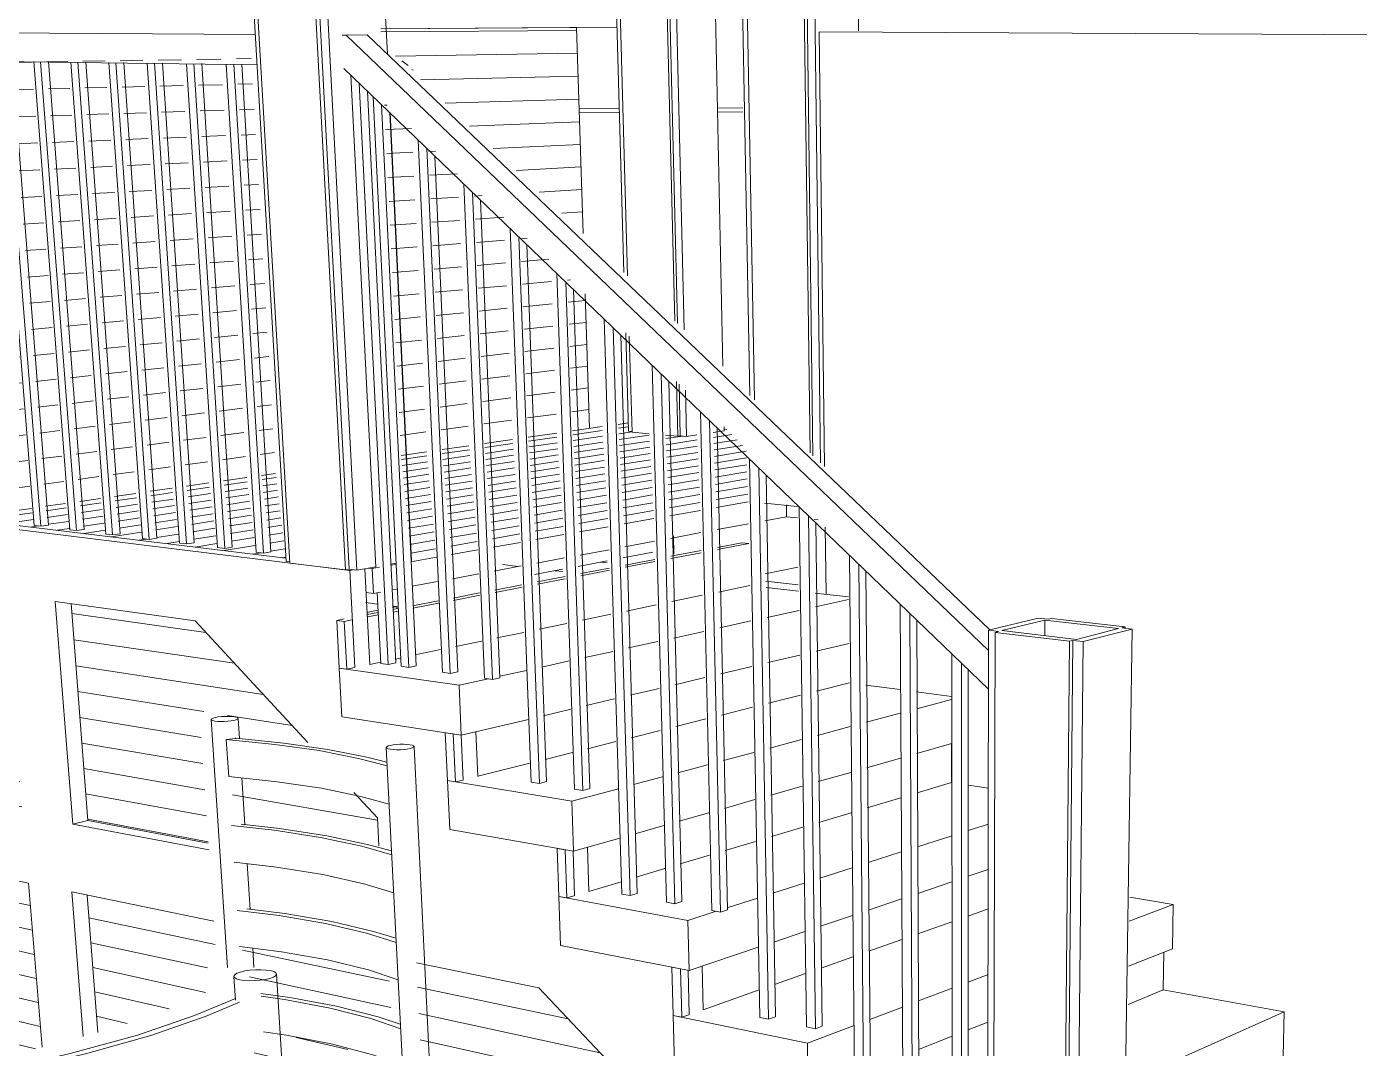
# Model space of a CAD drawing. Header units: inches. Extents: x 490.8 to 498.2, y -67.1 to -6.9.
# Drawn here: x 492.7425 to 493.2, y -32.2029 to -31.8522 of the extents above; entities that cross this region are included whole.
import ezdxf

# ---------------------------------------------------------------- set-up
doc = ezdxf.new("R2010")
doc.units = ezdxf.units.IN
doc.header["$MEASUREMENT"] = 0
for name, color, linetype, lineweight in [('A-FLOR', 192, 'Continuous', 13), ('A-FLOR-HRAL', 11, 'Continuous', 9), ('A-FLOR-PATT', 8, 'Continuous', 13), ('A-WALL', 113, 'Continuous', 13), ('A-WALL-PATT', 111, 'Continuous', 13), ('I-FURN', 30, 'Continuous', 9), ('I-WALL', 2, 'Continuous', 13), ('Q-CASE', 31, 'Continuous', 9), ('S-BEAM', 12, 'Continuous', 9), ('S-STRS', 31, 'Continuous', 9)]:
    doc.layers.add(name, color=color, linetype=linetype, lineweight=lineweight)

# ---------------------------------------------------------------- blocks, each defined once
blk = doc.blocks.new('FP_20-Kitchen_Entry')
at = {"layer": 'A-FLOR-PATT', "lineweight": 9}
for p, q in [((-427.77351, -31.9895), (-427.77691, -31.98999)), ((-427.79799, -31.99304), (-427.80778, -31.99445)), ((-427.78244, -31.99079), (-427.79252, -31.99225)), ((-427.78231, -31.99274), (-427.79238, -31.99422)), ((-427.77221, -31.99126), (-427.77679, -31.99193)), ((-427.76631, -31.99239), (-427.77667, -31.99393)), ((-427.7662, -31.99442), (-427.77655, -31.99598)), ((-427.75473, -31.9927), (-427.76063, -31.99358)), ((-427.74986, -31.99404), (-427.76052, -31.99566)), ((-427.73793, -31.99221), (-427.74424, -31.99318)), ((-427.73611, -31.99404), (-427.74415, -31.99528)), ((-427.73971, -31.99044), (-427.74062, -31.99057)), ((-427.82807, -31.99738), (-427.83731, -31.99872)), ((-427.8132, -31.99523), (-427.82271, -31.99661)), ((-427.81304, -31.99724), (-427.82254, -31.99863)), ((-427.79785, -31.99502), (-427.80763, -31.99645)), ((-427.79771, -31.99705), (-427.80747, -31.9985)), ((-427.78219, -31.99475), (-427.79225, -31.99624)), ((-427.78206, -31.99681), (-427.79211, -31.99832)), ((-427.78193, -31.99893), (-427.79196, -32.00046)), ((-427.76608, -31.99651), (-427.77642, -31.99809)), ((-427.76596, -31.99866), (-427.77629, -32.00025)), ((-427.74977, -31.99615), (-427.76041, -31.9978)), ((-427.74967, -31.99833), (-427.76029, -31.99999)), ((-427.73424, -31.9959), (-427.74406, -31.99744)), ((-427.73302, -31.99793), (-427.74396, -31.99967)), ((-427.84262, -31.99948), (-427.85131, -32.00074)), ((-427.84243, -32.00154), (-427.8511, -32.00281)), ((-427.8279, -31.99942), (-427.83712, -32.00077)), ((-427.82772, -32.00151), (-427.83693, -32.00287)), ((-427.81288, -31.9993), (-427.82237, -32.00071)), ((-427.81272, -32.00142), (-427.82219, -32.00285)), ((-427.81254, -32.0036), (-427.822, -32.00504)), ((-427.79756, -31.99914), (-427.80732, -32.00061)), ((-427.79741, -32.00129), (-427.80715, -32.00278)), ((-427.79725, -32.0035), (-427.80698, -32.005)), ((-427.78179, -32.00111), (-427.79181, -32.00266)), ((-427.78165, -32.00335), (-427.79166, -32.00492)), ((-427.76584, -32.00087), (-427.77616, -32.00248)), ((-427.76572, -32.00314), (-427.77602, -32.00478)), ((-427.74956, -32.00056), (-427.76018, -32.00225)), ((-427.74945, -32.00287), (-427.76005, -32.00458)), ((-427.73293, -32.0002), (-427.74386, -32.00196)), ((-427.73284, -32.00253), (-427.74375, -32.00433)), ((-427.8944, -32.00696), (-427.89924, -32.00766)), ((-427.84223, -32.00366), (-427.85089, -32.00494)), ((-427.84203, -32.00583), (-427.85068, -32.00713)), ((-427.84182, -32.00807), (-427.85046, -32.00938)), ((-427.82753, -32.00365), (-427.83673, -32.00504)), ((-427.82734, -32.00586), (-427.83653, -32.00726)), ((-427.82715, -32.00813), (-427.83632, -32.00955)), ((-427.81237, -32.00584), (-427.82182, -32.0073)), ((-427.81219, -32.00814), (-427.82162, -32.00962)), ((-427.79709, -32.00577), (-427.80681, -32.0073)), ((-427.79693, -32.00811), (-427.80663, -32.00966)), ((-427.7815, -32.00565), (-427.7915, -32.00724)), ((-427.78135, -32.00803), (-427.79134, -32.00964)), ((-427.76559, -32.00548), (-427.77588, -32.00714)), ((-427.76546, -32.00789), (-427.77573, -32.00957)), ((-427.74934, -32.00524), (-427.75993, -32.00698)), ((-427.74923, -32.00769), (-427.7598, -32.00945)), ((-427.73275, -32.00494), (-427.74365, -32.00676)), ((-427.73265, -32.00743), (-427.74354, -32.00927)), ((-427.92993, -32.0121), (-427.9374, -32.01317)), ((-427.91726, -32.01027), (-427.92494, -32.01137)), ((-427.91697, -32.01246), (-427.92464, -32.01358)), ((-427.90433, -32.0084), (-427.91222, -32.00954)), ((-427.90406, -32.01057), (-427.91194, -32.01172)), ((-427.90378, -32.01279), (-427.91165, -32.01396)), ((-427.89415, -32.00911), (-427.89898, -32.00982)), ((-427.89388, -32.01132), (-427.8987, -32.01204)), ((-427.8416, -32.01036), (-427.85023, -32.0117)), ((-427.84138, -32.01272), (-427.85, -32.01408)), ((-427.82695, -32.01046), (-427.83611, -32.0119)), ((-427.812, -32.01051), (-427.82142, -32.01201)), ((-427.79676, -32.01052), (-427.80645, -32.01208)), ((-427.7812, -32.01047), (-427.79117, -32.01211)), ((-427.76532, -32.01037), (-427.77558, -32.01208)), ((-427.74911, -32.01021), (-427.75967, -32.012)), ((-427.73256, -32.00999), (-427.74343, -32.01186)), ((-427.73245, -32.01263), (-427.74331, -32.01453)), ((-427.96644, -32.01737), (-427.97331, -32.01836)), ((-427.95451, -32.01565), (-427.96158, -32.01667)), ((-427.94235, -32.01389), (-427.94961, -32.01494)), ((-427.94202, -32.01612), (-427.94928, -32.01719)), ((-427.92963, -32.01431), (-427.93708, -32.0154)), ((-427.92931, -32.01658), (-427.93676, -32.01769)), ((-427.91668, -32.01471), (-427.92433, -32.01584)), ((-427.91637, -32.01702), (-427.92402, -32.01817)), ((-427.90349, -32.01508), (-427.91135, -32.01626)), ((-427.8936, -32.01359), (-427.89842, -32.01432)), ((-427.89332, -32.01592), (-427.89814, -32.01666)), ((-427.84115, -32.01516), (-427.84976, -32.01653)), ((-427.82674, -32.01286), (-427.83589, -32.01432)), ((-427.82653, -32.01533), (-427.83566, -32.01681)), ((-427.81181, -32.01295), (-427.82122, -32.01447)), ((-427.81161, -32.01546), (-427.82101, -32.01701)), ((-427.79658, -32.013), (-427.80626, -32.01458)), ((-427.7964, -32.01555), (-427.80606, -32.01716)), ((-427.78104, -32.01299), (-427.791, -32.01465)), ((-427.78088, -32.01559), (-427.79082, -32.01727)), ((-427.76518, -32.01293), (-427.77542, -32.01467)), ((-427.76504, -32.01557), (-427.77526, -32.01733)), ((-427.74899, -32.01281), (-427.75953, -32.01463)), ((-427.74886, -32.0155), (-427.75939, -32.01734)), ((-427.98959, -32.02071), (-427.99664, -32.02173)), ((-427.97775, -32.02135), (-427.98774, -32.02282)), ((-427.97813, -32.01906), (-427.98482, -32.02002)), ((-427.96608, -32.01965), (-427.97295, -32.02065)), ((-427.95417, -32.0179), (-427.96123, -32.01894)), ((-427.95382, -32.02022), (-427.96087, -32.02127)), ((-427.94169, -32.01842), (-427.94893, -32.01949)), ((-427.94135, -32.02078), (-427.94858, -32.02186)), ((-427.92899, -32.01892), (-427.93642, -32.02004)), ((-427.92866, -32.02132), (-427.93608, -32.02245)), ((-427.91606, -32.01939), (-427.92369, -32.02056)), ((-427.91574, -32.02184), (-427.92336, -32.02302)), ((-427.9032, -32.01743), (-427.91105, -32.01863)), ((-427.90289, -32.01985), (-427.91073, -32.02106)), ((-427.89304, -32.01832), (-427.89784, -32.01907)), ((-427.89274, -32.02079), (-427.89754, -32.02154)), ((-427.84092, -32.01766), (-427.84951, -32.01905)), ((-427.84068, -32.02023), (-427.84926, -32.02164)), ((-427.82631, -32.01788), (-427.83543, -32.01937)), ((-427.82608, -32.0205), (-427.83519, -32.02202)), ((-427.81141, -32.01805), (-427.82079, -32.01962)), ((-427.8112, -32.02072), (-427.82057, -32.02231)), ((-427.79621, -32.01818), (-427.80586, -32.01982)), ((-427.79602, -32.0209), (-427.80565, -32.02256)), ((-427.78071, -32.01827), (-427.79063, -32.01997)), ((-427.78054, -32.02103), (-427.79044, -32.02276)), ((-427.76489, -32.0183), (-427.7751, -32.02008)), ((-427.97608, -32.02352), (-427.97873, -32.02392)), ((-427.96571, -32.02198), (-427.97257, -32.023)), ((-427.96533, -32.02439), (-427.9696, -32.02503)), ((-427.95346, -32.0226), (-427.9605, -32.02366)), ((-427.95309, -32.02504), (-427.96036, -32.02615)), ((-427.94064, -32.02569), (-427.95101, -32.02729)), ((-427.941, -32.0232), (-427.94822, -32.0243)), ((-427.92831, -32.02378), (-427.93573, -32.02493)), ((-427.92796, -32.02632), (-427.93536, -32.02748)), ((-427.9154, -32.02435), (-427.92301, -32.02554)), ((-427.90258, -32.02233), (-427.91041, -32.02356)), ((-427.90226, -32.02489), (-427.91008, -32.02614)), ((-427.89243, -32.02333), (-427.89723, -32.02409)), ((-427.89212, -32.02594), (-427.8969, -32.02671)), ((-427.84043, -32.02289), (-427.849, -32.02432)), ((-427.84018, -32.02563), (-427.84873, -32.02707)), ((-427.82585, -32.0232), (-427.83494, -32.02474)), ((-427.82561, -32.02599), (-427.83469, -32.02755)), ((-427.81098, -32.02347), (-427.82033, -32.02508)), ((-427.81076, -32.02631), (-427.8201, -32.02794)), ((-427.79582, -32.0237), (-427.80544, -32.02538)), ((-427.93891, -32.02804), (-427.94154, -32.02845)), ((-427.9276, -32.02893), (-427.93194, -32.02962)), ((-427.91506, -32.02693), (-427.92266, -32.02814)), ((-427.91471, -32.02959), (-427.92223, -32.0308)), ((-427.90159, -32.03023), (-427.91238, -32.032)), ((-427.90193, -32.02752), (-427.90973, -32.02878)), ((-427.8918, -32.02863), (-427.89657, -32.02941)), ((-427.83991, -32.02845), (-427.84845, -32.02992)), ((-427.82536, -32.02887), (-427.83443, -32.03045)), ((-427.89981, -32.03279), (-427.90241, -32.03322)), ((-427.89147, -32.03139), (-427.89623, -32.03219)), ((-427.89112, -32.03425), (-427.89231, -32.03445)), ((-427.83964, -32.03136), (-427.84816, -32.03285))]:
    blk.add_line(p, q, dxfattribs=at)
blk = doc.blocks.new('FP_23-Kitchen_Entry')
at = {"layer": 'A-WALL-PATT', "lineweight": 9}
for p, q in [((-427.81757, -31.79035), (-427.81896, -31.75743)), ((-427.81616, -31.79036), (-427.81755, -31.75745)), ((-427.77935, -31.79063), (-427.83265, -31.79024)), ((-427.77931, -31.7921), (-427.83258, -31.79172)), ((-427.72142, -31.79106), (-427.74487, -31.79089)), ((-427.7213, -31.79252), (-427.74484, -31.79235)), ((-427.73418, -31.88005), (-427.74301, -31.88009)), ((-427.77674, -31.88025), (-427.79048, -31.88032)), ((-427.7767, -31.88167), (-427.79044, -31.88174)), ((-427.73415, -31.88146), (-427.74298, -31.88151))]:
    blk.add_line(p, q, dxfattribs=at)
blk = doc.blocks.new('FP_24-Kitchen_Entry')
at = {"layer": 'A-WALL-PATT', "lineweight": 9}
for p, q in [((-428.01331, -32.04678), (-427.98745, -32.05043)), ((-427.96455, -32.05365), (-427.9185, -32.06014)), ((-428.01253, -32.05547), (-427.98671, -32.05926)), ((-427.96385, -32.06261), (-427.90872, -32.07071)), ((-428.01176, -32.06411), (-427.98598, -32.06805)), ((-427.96316, -32.07154), (-427.89886, -32.08136)), ((-428.01099, -32.07272), (-427.98525, -32.07681)), ((-428.01022, -32.08129), (-427.98453, -32.08552)), ((-427.96247, -32.08042), (-427.91918, -32.08729)), ((-428.00946, -32.08983), (-427.98381, -32.0942)), ((-427.96179, -32.08926), (-427.92012, -32.09612)), ((-427.91113, -32.08857), (-427.88893, -32.09209)), ((-428.0087, -32.09833), (-427.98309, -32.10284)), ((-427.96111, -32.09807), (-427.91951, -32.10515)), ((-428.00794, -32.10679), (-427.98238, -32.11144)), ((-427.96043, -32.10683), (-427.91891, -32.11415)), ((-428.00719, -32.11521), (-427.98167, -32.12)), ((-427.95976, -32.11556), (-427.91831, -32.1231)), ((-427.90937, -32.11583), (-427.85964, -32.12459)), ((-427.95908, -32.12424), (-427.91771, -32.13201)), ((-428.03973, -32.14107), (-427.97885, -32.15389)), ((-428.03893, -32.14913), (-427.97816, -32.16226)), ((-428.03814, -32.15716), (-427.97746, -32.17061)), ((-427.95867, -32.15813), (-427.91536, -32.16725)), ((-428.03736, -32.16515), (-427.97677, -32.17891)), ((-427.958, -32.16662), (-427.91797, -32.17527)), ((-427.90593, -32.16923), (-427.85551, -32.17985)), ((-428.03657, -32.17311), (-427.97609, -32.18719)), ((-427.95735, -32.17507), (-427.91861, -32.18365)), ((-428.03579, -32.18104), (-427.9754, -32.19542)), ((-427.90357, -32.17838), (-427.85505, -32.18887)), ((-427.84585, -32.18188), (-427.7942, -32.19275)), ((-427.95669, -32.18348), (-427.93112, -32.18929)), ((-428.03501, -32.18893), (-427.97701, -32.20307)), ((-427.8454, -32.19095), (-427.78316, -32.2044)), ((-427.95604, -32.19185), (-427.94555, -32.19429)), ((-427.88757, -32.19918), (-427.8698, -32.20322)), ((-427.84496, -32.19998), (-427.77202, -32.21615)), ((-427.9019, -32.20445), (-427.85426, -32.21554)), ((-427.92115, -32.20834), (-427.91687, -32.20937)), ((-427.84452, -32.20896), (-427.76079, -32.22799)), ((-427.93419, -32.2135), (-427.92674, -32.21531)), ((-427.92241, -32.21637), (-427.91629, -32.21786)), ((-427.84408, -32.21791), (-427.74947, -32.23992)), ((-427.84365, -32.22681), (-427.73806, -32.25196)), ((-427.84321, -32.23567), (-427.72656, -32.26409))]:
    blk.add_line(p, q, dxfattribs=at)
blk = doc.blocks.new('FP_27-Kitchen_Entry')
at = {"layer": 'A-WALL-PATT', "lineweight": 9}
for p, q in [((-427.85845, -31.85399), (-427.79124, -31.85343)), ((-427.85345, -31.86233), (-427.79099, -31.86132)), ((-427.99766, -31.86465), (-427.99064, -31.86454)), ((-427.98558, -31.86446), (-427.97837, -31.86434)), ((-427.97327, -31.86426), (-427.96586, -31.86414)), ((-427.96073, -31.86406), (-427.95312, -31.86393)), ((-427.94794, -31.86385), (-427.94012, -31.86372)), ((-427.9349, -31.86364), (-427.92687, -31.86351)), ((-427.9216, -31.86342), (-427.91335, -31.86329)), ((-427.90803, -31.86321), (-427.90298, -31.86312)), ((-427.84482, -31.87047), (-427.79073, -31.86918)), ((-427.99689, -31.87409), (-427.98988, -31.87393)), ((-427.98485, -31.87381), (-427.97765, -31.87364)), ((-427.97257, -31.87351), (-427.96518, -31.87334)), ((-427.96006, -31.87322), (-427.95247, -31.87303)), ((-427.9473, -31.87291), (-427.93951, -31.87273)), ((-427.9343, -31.8726), (-427.92629, -31.87241)), ((-427.92104, -31.87229), (-427.91281, -31.87209)), ((-427.90751, -31.87196), (-427.90246, -31.87184)), ((-427.85724, -31.87911), (-427.85631, -31.87909)), ((-427.83636, -31.87846), (-427.79048, -31.87701)), ((-427.99612, -31.88349), (-427.98914, -31.88327)), ((-427.98411, -31.88312), (-427.97694, -31.88289)), ((-427.97187, -31.88273), (-427.9645, -31.8825)), ((-427.95939, -31.88234), (-427.95183, -31.8821)), ((-427.94667, -31.88193), (-427.9389, -31.88169)), ((-427.9337, -31.88153), (-427.92572, -31.88127)), ((-427.92047, -31.88111), (-427.91227, -31.88085)), ((-427.90698, -31.88068), (-427.90195, -31.88052)), ((-427.90646, -31.88937), (-427.90144, -31.88917)), ((-427.85684, -31.88742), (-427.84793, -31.88707)), ((-427.82806, -31.88629), (-427.79023, -31.88481)), ((-427.99536, -31.89285), (-427.98839, -31.89258)), ((-427.98338, -31.89238), (-427.97623, -31.8921)), ((-427.97117, -31.8919), (-427.96383, -31.89162)), ((-427.95873, -31.89142), (-427.95118, -31.89112)), ((-427.94605, -31.89092), (-427.93829, -31.89061)), ((-427.93311, -31.89041), (-427.92514, -31.8901)), ((-427.91992, -31.88989), (-427.91173, -31.88957)), ((-427.81991, -31.89398), (-427.78998, -31.89258)), ((-427.91936, -31.89864), (-427.9112, -31.89826)), ((-427.90594, -31.89801), (-427.90093, -31.89778)), ((-427.85644, -31.89569), (-427.84748, -31.89528)), ((-427.84201, -31.89502), (-427.8397, -31.89491)), ((-427.99459, -31.90217), (-427.98765, -31.90184)), ((-427.98265, -31.90161), (-427.97552, -31.90127)), ((-427.97048, -31.90104), (-427.96315, -31.9007)), ((-427.95807, -31.90046), (-427.95055, -31.9001)), ((-427.94542, -31.89986), (-427.93769, -31.8995)), ((-427.93252, -31.89926), (-427.92458, -31.89889)), ((-427.84164, -31.90315), (-427.83215, -31.90263)), ((-427.81191, -31.90153), (-427.78973, -31.90032)), ((-427.91881, -31.90735), (-427.91066, -31.90691)), ((-427.90542, -31.90663), (-427.90043, -31.90635)), ((-427.85604, -31.90394), (-427.84711, -31.90345)), ((-427.99384, -31.91144), (-427.98691, -31.91106)), ((-427.98193, -31.91079), (-427.97481, -31.91041)), ((-427.96979, -31.91013), (-427.96248, -31.90973)), ((-427.95742, -31.90946), (-427.94991, -31.90905)), ((-427.9448, -31.90877), (-427.93709, -31.90835)), ((-427.93193, -31.90807), (-427.92401, -31.90764)), ((-427.85565, -31.91214), (-427.84673, -31.91159)), ((-427.84128, -31.91125), (-427.83181, -31.91066)), ((-427.82631, -31.91032), (-427.82369, -31.91016)), ((-427.80406, -31.90894), (-427.78949, -31.90804)), ((-427.93135, -31.91684), (-427.92344, -31.91635)), ((-427.91826, -31.91603), (-427.91013, -31.91553)), ((-427.9049, -31.9152), (-427.89992, -31.91489)), ((-427.79635, -31.91622), (-427.78924, -31.91572)), ((-427.99308, -31.92067), (-427.98617, -31.92025)), ((-427.98121, -31.91994), (-427.97411, -31.9195)), ((-427.9691, -31.91919), (-427.96182, -31.91873)), ((-427.95676, -31.91842), (-427.94928, -31.91796)), ((-427.94418, -31.91764), (-427.93649, -31.91716)), ((-427.85525, -31.92032), (-427.84636, -31.9197)), ((-427.84092, -31.91932), (-427.83147, -31.91866)), ((-427.82598, -31.91828), (-427.81626, -31.9176)), ((-427.93077, -31.92558), (-427.92288, -31.92503)), ((-427.91771, -31.92467), (-427.90961, -31.9241)), ((-427.90439, -31.92374), (-427.89942, -31.92339)), ((-427.82566, -31.92621), (-427.81596, -31.92546)), ((-427.81043, -31.92503), (-427.80825, -31.92486)), ((-427.99233, -31.92987), (-427.98544, -31.92939)), ((-427.98049, -31.92904), (-427.97341, -31.92855)), ((-427.96842, -31.9282), (-427.96115, -31.92769)), ((-427.95611, -31.92734), (-427.94865, -31.92682)), ((-427.94356, -31.92647), (-427.93589, -31.92593)), ((-427.85486, -31.92846), (-427.84599, -31.92778)), ((-427.84056, -31.92736), (-427.83113, -31.92663)), ((-427.94295, -31.93526), (-427.9353, -31.93467)), ((-427.93019, -31.93428), (-427.92232, -31.93367)), ((-427.91716, -31.93327), (-427.90908, -31.93265)), ((-427.90387, -31.93224), (-427.89892, -31.93186)), ((-427.8402, -31.93536), (-427.8308, -31.93457)), ((-427.82533, -31.9341), (-427.81565, -31.93328)), ((-427.81014, -31.93282), (-427.80073, -31.93202)), ((-427.99158, -31.93902), (-427.98471, -31.93849)), ((-427.97977, -31.9381), (-427.97272, -31.93756)), ((-427.96774, -31.93718), (-427.96049, -31.93662)), ((-427.95547, -31.93623), (-427.94802, -31.93565)), ((-427.85447, -31.93657), (-427.84562, -31.93582)), ((-427.79435, -31.93914), (-427.79335, -31.93905)), ((-427.94234, -31.94402), (-427.93471, -31.94337)), ((-427.92961, -31.94294), (-427.92176, -31.94227)), ((-427.91662, -31.94184), (-427.90856, -31.94115)), ((-427.90336, -31.94071), (-427.89842, -31.9403)), ((-427.85408, -31.94465), (-427.84525, -31.94384)), ((-427.83985, -31.94334), (-427.83046, -31.94247)), ((-427.82501, -31.94197), (-427.81535, -31.94108)), ((-427.80985, -31.94057), (-427.7999, -31.93965)), ((-427.99084, -31.94812), (-427.98399, -31.94754)), ((-427.97906, -31.94713), (-427.97203, -31.94653)), ((-427.96706, -31.94611), (-427.95983, -31.9455)), ((-427.95482, -31.94507), (-427.94739, -31.94444)), ((-427.90286, -31.94915), (-427.89793, -31.94869)), ((-427.80956, -31.9483), (-427.79964, -31.94731)), ((-427.79409, -31.94675), (-427.78826, -31.94617)), ((-427.95418, -31.95388), (-427.94677, -31.9532)), ((-427.94173, -31.95273), (-427.93412, -31.95203)), ((-427.92903, -31.95156), (-427.92121, -31.95084)), ((-427.91608, -31.95037), (-427.90804, -31.94963)), ((-427.85369, -31.9527), (-427.84488, -31.95182)), ((-427.83949, -31.95128), (-427.83013, -31.95035)), ((-427.82469, -31.94981), (-427.81505, -31.94884)), ((-427.99009, -31.95719), (-427.98326, -31.95656)), ((-427.97835, -31.95611), (-427.97134, -31.95546)), ((-427.96638, -31.95501), (-427.95918, -31.95434)), ((-427.90235, -31.95755), (-427.89743, -31.95706)), ((-427.82437, -31.95761), (-427.81475, -31.95658)), ((-427.80927, -31.95599), (-427.79937, -31.95493)), ((-427.79384, -31.95434), (-427.78802, -31.95372)), ((-427.95354, -31.96265), (-427.94615, -31.96191)), ((-427.94112, -31.96141), (-427.93353, -31.96066)), ((-427.92846, -31.96015), (-427.92066, -31.95937)), ((-427.91554, -31.95886), (-427.90752, -31.95806)), ((-427.8533, -31.96071), (-427.84451, -31.95977)), ((-427.83914, -31.95919), (-427.8298, -31.95819)), ((-427.79358, -31.9619), (-427.78778, -31.96123)), ((-427.98936, -31.96622), (-427.98255, -31.96554)), ((-427.97765, -31.96505), (-427.97065, -31.96436)), ((-427.96571, -31.96386), (-427.95852, -31.96315)), ((-427.915, -31.96732), (-427.907, -31.96647)), ((-427.90185, -31.96591), (-427.89694, -31.96539)), ((-427.83879, -31.96708), (-427.82946, -31.96601)), ((-427.82405, -31.96539), (-427.81445, -31.96429)), ((-427.80898, -31.96366), (-427.79911, -31.96253)), ((-427.9529, -31.97138), (-427.94554, -31.97059)), ((-427.94052, -31.97006), (-427.93295, -31.96925)), ((-427.92789, -31.9687), (-427.92011, -31.96787)), ((-427.85292, -31.9687), (-427.84415, -31.96769)), ((-427.8087, -31.9713), (-427.79884, -31.9701)), ((-427.79333, -31.96943), (-427.78754, -31.96872)), ((-427.98862, -31.97521), (-427.98183, -31.97448)), ((-427.97694, -31.97396), (-427.96997, -31.97321)), ((-427.96504, -31.97268), (-427.95787, -31.97192)), ((-427.91446, -31.97575), (-427.90649, -31.97483)), ((-427.90134, -31.97424), (-427.89645, -31.97368)), ((-427.85254, -31.97665), (-427.84379, -31.97558)), ((-427.83843, -31.97493), (-427.82913, -31.97379)), ((-427.82373, -31.97313), (-427.81416, -31.97197)), ((-427.79308, -31.97693), (-427.7873, -31.97618)), ((-427.96437, -31.98147), (-427.95723, -31.98065)), ((-427.95227, -31.98008), (-427.94492, -31.97924)), ((-427.93992, -31.97866), (-427.93237, -31.9778)), ((-427.92732, -31.97722), (-427.91956, -31.97633)), ((-427.82341, -31.98085), (-427.81386, -31.97961)), ((-427.80841, -31.97891), (-427.79858, -31.97764)), ((-427.98789, -31.98416), (-427.98112, -31.98338)), ((-427.97625, -31.98283), (-427.96929, -31.98203)), ((-427.92675, -31.9857), (-427.91901, -31.98476)), ((-427.91393, -31.98414), (-427.90597, -31.98317)), ((-427.90084, -31.98254), (-427.89596, -31.98194)), ((-427.85215, -31.98457), (-427.84342, -31.98344)), ((-427.83808, -31.98275), (-427.8288, -31.98155)), ((-427.80813, -31.98649), (-427.79832, -31.98515)), ((-427.79283, -31.9844), (-427.78706, -31.98361)), ((-427.96371, -31.99021), (-427.95658, -31.98934)), ((-427.95164, -31.98874), (-427.94431, -31.98784)), ((-427.93932, -31.98723), (-427.93179, -31.98631)), ((-427.83774, -31.99054), (-427.82848, -31.98927)), ((-427.8231, -31.98854), (-427.81356, -31.98723)), ((-427.98716, -31.99307), (-427.98041, -31.99224)), ((-427.97555, -31.99165), (-427.96861, -31.99081)), ((-427.92619, -31.99415), (-427.91847, -31.99315)), ((-427.9134, -31.99249), (-427.90546, -31.99146)), ((-427.90035, -31.9908), (-427.89548, -31.99017)), ((-427.85177, -31.99246), (-427.84306, -31.99127)), ((-427.96305, -31.99891), (-427.95594, -31.99799)), ((-427.95101, -31.99736), (-427.9437, -31.99641)), ((-427.93872, -31.99577), (-427.93121, -31.9948)), ((-427.89985, -31.99903), (-427.895, -31.99837)), ((-427.98643, -32.00194), (-427.9797, -32.00107)), ((-427.97486, -32.00044), (-427.96794, -31.99955)), ((-427.93813, -32.00427), (-427.93064, -32.00324)), ((-427.92563, -32.00256), (-427.91793, -32.0015)), ((-427.91287, -32.00081), (-427.90495, -31.99973)), ((-427.96239, -32.00758), (-427.9553, -32.00661)), ((-427.95038, -32.00594), (-427.94309, -32.00494)), ((-427.98571, -32.01077), (-427.979, -32.00985)), ((-427.97417, -32.00919), (-427.96726, -32.00825))]:
    blk.add_line(p, q, dxfattribs=at)

msp = doc.modelspace()

# ---------------------------------------------------------------- linework, layer by layer
at = {"layer": 'A-FLOR'}
for p, q in [((492.94001, -31.98947), (492.92992, -31.99092)), ((492.94894, -31.98819), (492.94554, -31.98868)), ((492.90922, -31.99388), (492.8997, -31.99524)), ((492.92444, -31.9917), (492.91464, -31.9931)), ((492.87978, -31.99809), (492.87108, -31.99934)), ((492.89433, -31.99601), (492.88509, -31.99733)), ((492.81802, -32.00693), (492.81011, -32.00806)), ((492.82795, -32.00551), (492.82311, -32.0062)), ((492.77996, -32.01238), (492.77269, -32.01342)), ((492.79239, -32.0106), (492.78491, -32.01167)), ((492.80507, -32.00879), (492.79738, -32.00989)), ((492.75585, -32.01583), (492.74896, -32.01682)), ((492.76778, -32.01412), (492.76071, -32.01514)), ((492.97934, -32.01722), (492.99017, -32.0153)), ((493.00332, -32.01634), (493.00338, -32.02041)), ((492.71981, -32.02099), (492.83145, -32.0346)), ((492.74414, -32.01751), (492.73744, -32.01847)), ((492.94759, -32.02286), (492.95779, -32.02105)), ((492.96328, -32.02007), (492.97379, -32.01821)), ((493.00338, -32.02041), (492.99591, -32.02179)), ((493.0071, -32.02078), (493.00338, -32.02041)), ((493.01422, -32.02151), (493.0128, -32.02136)), ((492.93227, -32.02558), (492.94217, -32.02382)), ((492.97396, -32.02586), (492.96347, -32.02781)), ((492.99031, -32.02283), (492.9795, -32.02483)), ((492.90267, -32.03083), (492.91199, -32.02918)), ((492.9173, -32.02823), (492.9269, -32.02653)), ((492.958, -32.02882), (492.94782, -32.03071)), ((492.87438, -32.03585), (492.88316, -32.03429)), ((492.88837, -32.03337), (492.89741, -32.03176)), ((492.92718, -32.03453), (492.9176, -32.03631)), ((492.94241, -32.03171), (492.93254, -32.03354)), ((492.85975, -32.03805), (492.86107, -32.03821)), ((492.86107, -32.03821), (492.86365, -32.03776)), ((492.86107, -32.03821), (492.86151, -32.04671)), ((492.8675, -32.03707), (492.86922, -32.03677)), ((492.89776, -32.03999), (492.88873, -32.04166)), ((492.9123, -32.03729), (492.903, -32.03902)), ((492.88354, -32.04262), (492.87478, -32.04425)), ((492.86151, -32.04671), (492.85902, -32.04639)), ((492.86408, -32.04623), (492.86151, -32.04671)), ((492.86964, -32.0452), (492.86792, -32.04552))]:
    msp.add_line(p, q, dxfattribs=at)
at = {"layer": 'A-FLOR-HRAL'}
for p, q in [((492.82091, -31.85485), (492.70588, -31.85411)), ((492.85215, -31.85505), (492.85078, -31.85504)), ((492.85936, -31.85498), (492.85215, -31.85505)), ((493.07269, -32.06634), (492.85215, -31.85505)), ((492.85936, -31.85498), (493.07303, -32.05913)), ((492.70671, -31.86374), (492.82152, -31.86525)), ((492.7451, -32.02336), (492.73235, -31.86402)), ((492.73469, -31.86405), (492.74737, -32.02364)), ((492.75, -32.02324), (492.73746, -31.86401)), ((492.75726, -32.02484), (492.7449, -31.86418)), ((492.74727, -31.86421), (492.75957, -32.02512)), ((492.76219, -32.02472), (492.75003, -31.86417)), ((492.76963, -32.02634), (492.75766, -31.86435)), ((492.76007, -31.86438), (492.77197, -32.02662)), ((492.77459, -32.02622), (492.76283, -31.86434)), ((492.7822, -32.02787), (492.77064, -31.86452)), ((492.7731, -31.86455), (492.78459, -32.02816)), ((492.7872, -32.02774), (492.77585, -31.86451)), ((492.79499, -32.02942), (492.78385, -31.86469)), ((492.78636, -31.86473), (492.79741, -32.02971)), ((492.80002, -32.0293), (492.7891, -31.86469)), ((492.808, -32.031), (492.7973, -31.86487)), ((492.79985, -31.8649), (492.81046, -32.0313)), ((492.81306, -32.03087), (492.80258, -31.86486)), ((492.82123, -32.03261), (492.81099, -31.86505)), ((492.81358, -31.86508), (492.82374, -32.03291)), ((492.82633, -32.03248), (492.81631, -31.86504)), ((492.85137, -31.86655), (493.07267, -32.07958)), ((492.86233, -32.0376), (492.85374, -31.8688)), ((492.85662, -31.87157), (492.86664, -32.07112)), ((492.86918, -32.07059), (492.85945, -31.87426)), ((492.87103, -32.07174), (492.86142, -31.8762)), ((492.86432, -31.87898), (492.87368, -32.07212)), ((492.87621, -32.07159), (492.86713, -31.88165)), ((492.88524, -32.07376), (492.87692, -31.89112)), ((492.87985, -31.89393), (492.88793, -32.07415)), ((492.89046, -32.0736), (492.88263, -31.89657)), ((492.89971, -32.07582), (492.8926, -31.90621)), ((492.89556, -31.90906), (492.90245, -32.07621)), ((492.90496, -32.07566), (492.89831, -31.91167)), ((492.91572, -32.11148), (492.90846, -31.92148)), ((492.91146, -31.92436), (492.91849, -32.11193)), ((492.92096, -32.11129), (492.91417, -31.92694)), ((492.9306, -32.1139), (492.92451, -31.93693)), ((492.92754, -31.93984), (492.93342, -32.11436)), ((492.93588, -32.11371), (492.93022, -31.94238)), ((492.94678, -32.14993), (492.94075, -31.95256)), ((492.94382, -31.95551), (492.94963, -32.15045)), ((492.95205, -32.14971), (492.94646, -31.95802)), ((492.9621, -32.15272), (492.95718, -31.96838)), ((492.96029, -31.97137), (492.965, -32.15325)), ((492.9674, -32.1525), (492.96289, -31.97383)), ((492.97769, -32.15557), (492.97382, -31.98439)), ((492.97696, -31.98741), (492.98065, -32.15611)), ((492.98303, -32.15534), (492.97952, -31.98984)), ((492.9942, -32.1923), (492.99065, -32.00059)), ((492.99383, -32.00365), (492.99719, -32.1929)), ((492.99954, -32.19204), (492.99635, -32.00604)), ((493.01025, -32.19554), (493.00768, -32.01699)), ((493.0109, -32.02009), (493.01329, -32.19615)), ((492.7451, -32.02336), (492.74737, -32.02364)), ((492.74737, -32.02364), (492.75, -32.02324)), ((492.75726, -32.02484), (492.75957, -32.02512)), ((492.75957, -32.02512), (492.76219, -32.02472)), ((492.76963, -32.02634), (492.77197, -32.02662)), ((492.77197, -32.02662), (492.77459, -32.02622)), ((493.01562, -32.19528), (493.01338, -32.02244)), ((492.7822, -32.02787), (492.78459, -32.02816)), ((492.78459, -32.02816), (492.7872, -32.02774)), ((492.79499, -32.02942), (492.79741, -32.02971)), ((492.79741, -32.02971), (492.80002, -32.0293)), ((492.808, -32.031), (492.81046, -32.0313)), ((492.81046, -32.0313), (492.81306, -32.03087)), ((492.82123, -32.03261), (492.82374, -32.03291)), ((492.82374, -32.03291), (492.82633, -32.03248)), ((493.02694, -32.23265), (493.02493, -32.03359)), ((493.02818, -32.03673), (493.03001, -32.23333)), ((493.0323, -32.23236), (493.03062, -32.03904)), ((492.86402, -32.07075), (492.86278, -32.04645)), ((493.04346, -32.23631), (493.04238, -32.0504)), ((493.04568, -32.05357), (493.04659, -32.237)), ((493.04886, -32.23601), (493.04808, -32.05584)), ((493.06029, -32.24003), (493.06006, -32.06741)), ((492.86402, -32.07075), (492.86664, -32.07112)), ((492.86664, -32.07112), (492.86918, -32.07059)), ((492.87103, -32.07174), (492.87368, -32.07212)), ((492.87368, -32.07212), (492.87621, -32.07159)), ((493.0634, -32.07062), (493.06348, -32.24074)), ((492.88524, -32.07376), (492.88793, -32.07415)), ((492.88793, -32.07415), (492.89046, -32.0736)), ((492.89971, -32.07582), (492.90245, -32.07621)), ((492.90245, -32.07621), (492.90496, -32.07566)), ((493.06573, -32.23974), (493.06575, -32.07285)), ((492.91572, -32.11148), (492.91849, -32.11193)), ((492.91849, -32.11193), (492.92096, -32.11129)), ((492.9306, -32.1139), (492.93342, -32.11436)), ((492.93342, -32.11436), (492.93588, -32.11371)), ((492.94678, -32.14993), (492.94963, -32.15045)), ((492.94963, -32.15045), (492.95205, -32.14971)), ((492.9621, -32.15272), (492.965, -32.15325)), ((492.965, -32.15325), (492.9674, -32.1525)), ((492.97769, -32.15557), (492.98065, -32.15611)), ((492.98065, -32.15611), (492.98303, -32.15534)), ((492.9942, -32.1923), (492.99719, -32.1929)), ((492.99719, -32.1929), (492.99954, -32.19204)), ((493.01025, -32.19554), (493.01329, -32.19615)), ((493.01329, -32.19615), (493.01562, -32.19528))]:
    msp.add_line(p, q, dxfattribs=at)
at = {"layer": 'A-WALL'}
for p, q in [((492.93125, -31.85244), (492.86402, -31.85294)), ((492.93353, -31.92316), (492.93125, -31.85244)), ((492.93567, -31.99009), (492.93419, -31.94383)), ((492.85338, -32.03883), (492.71447, -32.02175)), ((492.85338, -32.03883), (492.85469, -32.0386)), ((492.85515, -32.07218), (492.85338, -32.03883)), ((492.85859, -32.03824), (492.8603, -32.07111)), ((492.75232, -32.04949), (492.80038, -32.05615)), ((492.75833, -32.12587), (492.75232, -32.04949)), ((492.75771, -32.05019), (492.76347, -32.12466)), ((492.85895, -32.04987), (492.86278, -32.05037)), ((492.86299, -32.05251), (492.85929, -32.05321)), ((492.86805, -32.05105), (492.86957, -32.05125)), ((492.86957, -32.05125), (492.8681, -32.05153)), ((492.86957, -32.05125), (492.8696, -32.05196)), ((492.80038, -32.05615), (492.83906, -32.09794)), ((492.89673, -32.09416), (492.89739, -32.10954)), ((492.89236, -32.11081), (492.89167, -32.09536)), ((492.85485, -32.11501), (492.86293, -32.12374)), ((492.76347, -32.12466), (492.75833, -32.12587)), ((492.8051, -32.13473), (492.75833, -32.12587)), ((492.76347, -32.12466), (492.80484, -32.13243)), ((492.86293, -32.12374), (492.86343, -32.1334)), ((492.67668, -32.13251), (492.74315, -32.14615)), ((492.93061, -32.15053), (492.93008, -32.13518)), ((492.93502, -32.13383), (492.93553, -32.14905)), ((492.74315, -32.14615), (492.74783, -32.20252)), ((492.76189, -32.19882), (492.75795, -32.14919)), ((492.75795, -32.14919), (492.80674, -32.1592)), ((492.76325, -32.15027), (492.76692, -32.19738)), ((492.87634, -32.17349), (492.91827, -32.1821)), ((492.96996, -32.19139), (492.96958, -32.17614)), ((492.9744, -32.17467), (492.97476, -32.18969)), ((492.91827, -32.1821), (493.0029, -32.27135))]:
    msp.add_line(p, q, dxfattribs=at)
at = {"layer": 'I-FURN'}
for p, q in [((492.81145, -32.17515), (492.80584, -32.09001)), ((492.81508, -32.08962), (492.81551, -32.09652)), ((492.87182, -32.21502), (492.86596, -32.0996)), ((492.87548, -32.09927), (492.88684, -32.3343)), ((492.81637, -32.11), (492.81739, -32.12607)), ((492.81824, -32.13943), (492.81924, -32.15518)), ((492.82009, -32.16843), (492.82051, -32.17512)), ((492.82823, -32.17735), (492.83921, -32.35572)), ((492.81416, -32.18638), (492.81362, -32.1782))]:
    msp.add_line(p, q, dxfattribs=at)
for points in [[(492.80728, -32.0893, 0), (492.80652, -32.0895, 0), (492.80602, -32.08973, 0), (492.80583, -32.08996, 0), (492.80595, -32.09018, 0), (492.80638, -32.09037, 0), (492.80708, -32.09053, 0), (492.80802, -32.09064, 0), (492.80913, -32.09069, 0), (492.81032, -32.09068, 0), (492.81153, -32.09061, 0), (492.81265, -32.09048, 0), (492.81363, -32.09031, 0)], [(492.81363, -32.09031, 0), (492.81439, -32.09011, 0), (492.81488, -32.08988, 0), (492.81506, -32.08966, 0), (492.81493, -32.08944, 0), (492.8145, -32.08924, 0), (492.81379, -32.08909, 0), (492.81286, -32.08898, 0), (492.81176, -32.08893, 0), (492.81057, -32.08894, 0), (492.80938, -32.08901, 0), (492.80825, -32.08913, 0), (492.80728, -32.0893, 0)], [(492.81099, -32.09685, 0), (492.81209, -32.09677, 0), (492.81313, -32.09665, 0), (492.81403, -32.09648, 0)], [(492.81186, -32.1096, 0), (492.81142, -32.10324, 0), (492.81099, -32.09685, 0)], [(492.81099, -32.09685, 0), (492.82767, -32.09852, 0), (492.8429, -32.10069, 0), (492.85646, -32.10335, 0), (492.8663, -32.10593, 0)], [(492.81403, -32.09648, 0), (492.81416, -32.09645, 0), (492.8143, -32.09642, 0)], [(492.86616, -32.10469, 0), (492.85926, -32.10295, 0), (492.84583, -32.1003, 0), (492.83077, -32.09811, 0), (492.8143, -32.09642, 0)], [(492.86729, -32.09888, 0), (492.86655, -32.09909, 0), (492.86609, -32.09934, 0), (492.86595, -32.09959, 0), (492.86613, -32.09982, 0), (492.86662, -32.10003, 0), (492.8674, -32.1002, 0), (492.8684, -32.10032, 0), (492.86956, -32.10037, 0), (492.8708, -32.10036, 0), (492.87203, -32.10029, 0), (492.87317, -32.10015, 0), (492.87415, -32.09997, 0)], [(492.87415, -32.09997, 0), (492.87488, -32.09975, 0), (492.87533, -32.09951, 0), (492.87547, -32.09926, 0), (492.87528, -32.09902, 0), (492.87478, -32.09881, 0), (492.874, -32.09865, 0), (492.873, -32.09853, 0), (492.87185, -32.09848, 0), (492.87062, -32.09849, 0), (492.86939, -32.09856, 0), (492.86826, -32.09869, 0), (492.86729, -32.09888, 0)], [(492.86696, -32.1191, 0), (492.85717, -32.11641, 0), (492.84366, -32.11362, 0), (492.82848, -32.11135, 0), (492.81186, -32.1096, 0)], [(492.81285, -32.12642, 0), (492.82743, -32.12801, 0), (492.84337, -32.13046, 0), (492.85753, -32.1335, 0), (492.86786, -32.1365, 0)], [(492.86772, -32.13513, 0), (492.86, -32.13298, 0), (492.84556, -32.12989, 0), (492.82931, -32.1274, 0), (492.81616, -32.12595, 0)], [(492.86851, -32.14946, 0), (492.85824, -32.14635, 0), (492.84412, -32.14318, 0), (492.82822, -32.14063, 0), (492.81367, -32.13898, 0)], [(492.81473, -32.15555, 0), (492.82922, -32.15729, 0), (492.84505, -32.15997, 0), (492.85912, -32.16331, 0), (492.86938, -32.16659, 0)], [(492.86924, -32.16509, 0), (492.86156, -32.16274, 0), (492.84722, -32.15935, 0), (492.83108, -32.15663, 0), (492.81802, -32.15504, 0)], [(492.87002, -32.17935, 0), (492.85982, -32.17596, 0), (492.84579, -32.17251, 0), (492.82999, -32.16972, 0), (492.81554, -32.16792, 0)], [(492.82467, -32.17599, 0), (492.82293, -32.17588, 0), (492.82105, -32.1759, 0), (492.81917, -32.17605, 0), (492.8174, -32.17631, 0), (492.81586, -32.17667, 0), (492.81467, -32.17711, 0), (492.8139, -32.17759, 0), (492.8136, -32.17809, 0), (492.8138, -32.17856, 0), (492.81449, -32.17898, 0), (492.81562, -32.17932, 0), (492.81712, -32.17955, 0)], [(492.81712, -32.17955, 0), (492.81888, -32.17966, 0), (492.82077, -32.17964, 0), (492.82268, -32.17949, 0), (492.82446, -32.17922, 0), (492.826, -32.17885, 0), (492.82718, -32.17841, 0), (492.82794, -32.17793, 0), (492.82821, -32.17743, 0), (492.82799, -32.17696, 0), (492.82729, -32.17655, 0), (492.82615, -32.17621, 0), (492.82467, -32.17599, 0)], [(492.81415, -32.18571, 0), (492.80016, -32.19162, 0), (492.78049, -32.19833, 0), (492.75743, -32.2047, 0), (492.73946, -32.20885, 0)], [(492.87074, -32.19459, 0), (492.86311, -32.19204, 0), (492.84886, -32.18837, 0), (492.83283, -32.18542, 0), (492.82289, -32.18405, 0)], [(492.82298, -32.18501, 0), (492.83098, -32.18614, 0), (492.84671, -32.18905, 0), (492.86069, -32.19266, 0), (492.87089, -32.19621, 0)], [(492.73966, -32.21018, 0), (492.76271, -32.20481, 0), (492.78506, -32.1985, 0), (492.80415, -32.19188, 0), (492.81559, -32.18707, 0)], [(492.87152, -32.20878, 0), (492.86137, -32.20512, 0), (492.84743, -32.20139, 0), (492.83174, -32.19839, 0), (492.82375, -32.19722, 0)]]:
    msp.add_polyline3d(points, dxfattribs=at)
at = {"layer": 'I-WALL'}
for p, q in [((493.37254, -31.85576), (493.01457, -31.85391)), ((493.01457, -31.85391), (493.01639, -32.0032)), ((493.01664, -32.02396), (493.01692, -32.04702))]:
    msp.add_line(p, q, dxfattribs=at)
at = {"layer": 'Q-CASE'}
for p, q in [((492.94879, -31.93773), (492.94075, -31.6556)), ((492.95764, -31.65368), (492.96501, -31.95321)), ((492.96593, -31.95408), (492.95861, -31.65387)), ((492.96816, -31.9562), (492.96094, -31.6536)), ((492.94754, -31.93652), (492.93946, -31.65604)), ((492.98146, -31.96875), (492.975, -31.65632)), ((492.83159, -32.03576), (492.82038, -31.84439)), ((492.83284, -32.0363), (492.82166, -31.84439)), ((492.84153, -31.84438), (492.85192, -32.03865)), ((492.85323, -32.03842), (492.84291, -31.84438)), ((492.85587, -32.03874), (492.84566, -31.84438)), ((492.86631, -31.86151), (492.86549, -31.84439)), ((492.99074, -31.97873), (492.98827, -31.84445)), ((492.9923, -31.98023), (492.98985, -31.84445)), ((493.00935, -31.84444), (493.01141, -31.99848)), ((493.01242, -31.99943), (493.01039, -31.84444)), ((493.01505, -32.00194), (493.01308, -31.84444)), ((493.02809, -31.85359), (493.02801, -31.84445)), ((492.94502, -31.85234), (492.86402, -31.85294)), ((492.87341, -31.86546), (492.87128, -31.86387)), ((492.87512, -31.86715), (492.8747, -31.86683)), ((492.87462, -32.03542), (492.86727, -31.88167)), ((492.94911, -31.99107), (492.94813, -31.95723)), ((492.95032, -31.99138), (492.94938, -31.95844)), ((492.96552, -31.97396), (492.96598, -31.99275)), ((492.96687, -31.99262), (492.96644, -31.97484)), ((492.96903, -31.99281), (492.96865, -31.97697)), ((492.98191, -31.99086), (492.98189, -31.98956)), ((492.95031, -31.99117), (492.94911, -31.99107)), ((492.95619, -31.99189), (492.95032, -31.99138)), ((492.96598, -31.99275), (492.96184, -31.99239)), ((492.96687, -31.99262), (492.96598, -31.99275)), ((492.96903, -31.99281), (492.96687, -31.99262)), ((492.97258, -31.99227), (492.96903, -31.99281)), ((492.98191, -31.99086), (492.97821, -31.99142)), ((493.0071, -32.01691), (492.99584, -32.01579)), ((492.87462, -32.03542), (492.87434, -32.03547)), ((492.83279, -32.03591), (492.83159, -32.03576)), ((492.85192, -32.03865), (492.83284, -32.0363)), ((492.85323, -32.03842), (492.85192, -32.03865)), ((492.85587, -32.03874), (492.85323, -32.03842)), ((492.86233, -32.0376), (492.85587, -32.03874)), ((492.86919, -32.03638), (492.86746, -32.03669)), ((493.08979, -32.0552), (493.0727, -32.05937)), ((493.07732, -32.05949), (493.09204, -32.05587)), ((493.09318, -32.05559), (493.08979, -32.0552)), ((493.09201, -32.06099), (493.09204, -32.05587)), ((493.09204, -32.05587), (493.11734, -32.05881)), ((493.09432, -32.05531), (493.09318, -32.05559)), ((493.11958, -32.05823), (493.09432, -32.05531)), ((493.11846, -32.05852), (493.11958, -32.05823)), ((493.12196, -32.05893), (493.11846, -32.05852)), ((493.11958, -32.05863), (493.11958, -32.05823)), ((493.07229, -32.28079), (493.0727, -32.05937)), ((493.0727, -32.05937), (493.07613, -32.05978)), ((493.0744, -32.28214), (493.07495, -32.06008)), ((493.07613, -32.05978), (493.07495, -32.06008)), ((493.07495, -32.06008), (493.10051, -32.06313)), ((493.10285, -32.06253), (493.07732, -32.05949)), ((493.09946, -32.30442), (493.10168, -32.06283)), ((493.10051, -32.06313), (493.10168, -32.06283)), ((493.10168, -32.06283), (493.10522, -32.06326)), ((493.11734, -32.05881), (493.10285, -32.06253)), ((493.10522, -32.06326), (493.12196, -32.05893)), ((493.1186, -32.29404), (493.12196, -32.05893)), ((493.10051, -32.06313), (493.09836, -32.30501)), ((493.10281, -32.30257), (493.10522, -32.06326))]:
    msp.add_line(p, q, dxfattribs=at)
at = {"layer": 'S-BEAM'}
for p, q in [((493.01422, -32.02151), (493.0128, -32.02136)), ((492.96471, -32.03324), (492.96455, -32.02698)), ((492.93185, -32.03742), (492.94178, -32.03554)), ((492.94723, -32.03451), (492.95746, -32.03258)), ((492.91122, -32.03744), (492.90584, -32.0368)), ((492.91683, -32.04026), (492.92646, -32.03844)), ((492.92388, -32.03893), (492.92651, -32.03924)), ((492.94182, -32.03626), (492.93943, -32.03599)), ((492.99604, -32.03995), (493.00718, -32.03767)), ((493.00734, -32.04379), (492.99612, -32.0425))]:
    msp.add_line(p, q, dxfattribs=at)
at = {"layer": 'S-STRS'}
for p, q in [((492.9796, -32.03091), (492.98801, -32.0293)), ((492.99043, -32.02959), (492.97963, -32.03166)), ((492.98801, -32.0293), (492.99043, -32.02956)), ((492.94797, -32.03698), (492.95812, -32.03503)), ((492.96359, -32.03398), (492.97407, -32.03197)), ((492.9741, -32.03273), (492.96363, -32.03474)), ((492.9327, -32.0399), (492.94256, -32.03801)), ((492.9426, -32.03879), (492.93275, -32.04069)), ((492.95817, -32.03579), (492.94801, -32.03775)), ((492.90321, -32.04556), (492.91249, -32.04378)), ((492.91255, -32.04457), (492.90327, -32.04636)), ((492.91778, -32.04276), (492.92735, -32.04093)), ((492.9274, -32.04171), (492.91784, -32.04355)), ((492.97994, -32.04623), (492.9907, -32.044)), ((493.00751, -32.04592), (492.99632, -32.04463)), ((492.87502, -32.05096), (492.88377, -32.04928)), ((492.88896, -32.04829), (492.89797, -32.04656)), ((492.89803, -32.04737), (492.88903, -32.0491)), ((492.96401, -32.04954), (492.97444, -32.04737)), ((493.02465, -32.04791), (493.01317, -32.04658)), ((493.01329, -32.05129), (493.02467, -32.04879)), ((492.85936, -32.05396), (492.86307, -32.05325)), ((492.86817, -32.05227), (492.86989, -32.05194)), ((492.86997, -32.05277), (492.86825, -32.0531)), ((492.88385, -32.0501), (492.8751, -32.05178)), ((492.93326, -32.05592), (492.94307, -32.05388)), ((492.94845, -32.05277), (492.95856, -32.05067)), ((492.99666, -32.05496), (493.00769, -32.05253)), ((492.84892, -32.05596), (492.85152, -32.05546)), ((492.85154, -32.05631), (492.84892, -32.05596)), ((492.84892, -32.05596), (492.84981, -32.07232)), ((492.85415, -32.05581), (492.85154, -32.05631)), ((492.85243, -32.07269), (492.85154, -32.05631)), ((492.86315, -32.05408), (492.85945, -32.05479)), ((492.91841, -32.059), (492.92793, -32.05702)), ((492.98044, -32.05853), (492.99113, -32.05618)), ((492.88973, -32.06495), (492.8987, -32.06309)), ((492.90391, -32.06201), (492.91315, -32.06009)), ((492.96461, -32.06202), (492.97497, -32.05974)), ((492.87587, -32.06783), (492.88457, -32.06602)), ((492.93406, -32.06875), (492.94381, -32.0666)), ((492.94915, -32.06542), (492.9592, -32.06321)), ((493.02482, -32.06388), (493.01349, -32.06656)), ((492.85243, -32.07269), (492.85502, -32.07216)), ((492.86029, -32.07106), (492.86397, -32.0703)), ((492.86905, -32.06924), (492.87076, -32.06889)), ((492.91932, -32.072), (492.92878, -32.06991)), ((492.99142, -32.07179), (492.98078, -32.07431)), ((493.00791, -32.06788), (492.99693, -32.07048)), ((492.84981, -32.07232), (492.85243, -32.07269)), ((492.84981, -32.07232), (492.89092, -32.07826)), ((492.84981, -32.07232), (492.85072, -32.08905)), ((492.89092, -32.07826), (492.90108, -32.07602)), ((492.90492, -32.07517), (492.91409, -32.07315)), ((492.97533, -32.0756), (492.96502, -32.07804)), ((492.89167, -32.0954), (492.89092, -32.07826)), ((492.95963, -32.07931), (492.94963, -32.08168)), ((493.01366, -32.08026), (493.02495, -32.07742)), ((493.04231, -32.07972), (493.03061, -32.07817)), ((493.06002, -32.08208), (493.04801, -32.08048)), ((492.94431, -32.08294), (492.93461, -32.08523)), ((492.98106, -32.08845), (492.99167, -32.08578)), ((492.99716, -32.0844), (493.0081, -32.08165)), ((493.04805, -32.08632), (493.06002, -32.08312)), ((492.89167, -32.0954), (492.85072, -32.08905)), ((492.91474, -32.08994), (492.89167, -32.0954)), ((492.92935, -32.08648), (492.91994, -32.0887)), ((492.96536, -32.0924), (492.97564, -32.08981)), ((493.03081, -32.09094), (493.0424, -32.08784)), ((492.88894, -32.09497), (492.88621, -32.09455)), ((492.88621, -32.09455), (492.88696, -32.11097)), ((492.88968, -32.11142), (492.88894, -32.09497)), ((492.95003, -32.09625), (492.96, -32.09374)), ((493.01401, -32.09544), (493.02523, -32.09243)), ((492.93507, -32.10001), (492.94473, -32.09758)), ((492.99763, -32.09982), (493.00849, -32.09691)), ((493.06004, -32.09827), (493.04812, -32.10167)), ((493.05997, -32.09827), (493.05999, -32.11167)), ((492.92046, -32.10368), (492.92983, -32.10133)), ((492.98166, -32.10409), (492.99218, -32.10128)), ((493.04249, -32.10327), (493.03095, -32.10656)), ((492.89739, -32.10948), (492.91528, -32.10498)), ((492.96608, -32.10827), (492.97627, -32.10554)), ((493.02539, -32.10814), (493.01422, -32.11132)), ((492.88696, -32.11097), (492.92964, -32.11802)), ((492.88696, -32.11097), (492.88772, -32.12777)), ((492.88696, -32.11097), (492.88968, -32.11142)), ((492.88968, -32.11142), (492.89221, -32.11078)), ((492.95087, -32.11233), (492.96076, -32.10969)), ((493.00872, -32.11288), (492.99791, -32.11596)), ((493.04817, -32.11522), (493.05999, -32.11167)), ((493.06006, -32.11169), (493.05999, -32.11167)), ((493.07269, -32.11357), (493.06575, -32.11254)), ((492.92964, -32.11802), (492.94562, -32.11374)), ((492.93024, -32.13523), (492.92964, -32.11802)), ((492.99248, -32.11751), (492.98201, -32.12049)), ((493.03106, -32.12035), (493.04256, -32.1169)), ((492.97665, -32.12201), (492.9665, -32.1249)), ((493.01439, -32.12534), (493.02552, -32.12201)), ((492.9612, -32.12641), (492.95137, -32.12921)), ((492.99814, -32.13021), (493.00891, -32.12698)), ((493.06574, -32.12811), (493.07265, -32.1259)), ((492.93024, -32.13523), (492.88772, -32.12777)), ((492.94613, -32.1307), (492.93024, -32.13523)), ((493.04831, -32.13369), (493.0601, -32.12992)), ((492.9274, -32.13473), (492.92456, -32.13423)), ((492.92456, -32.13423), (492.92516, -32.15072)), ((492.92798, -32.15124), (492.9274, -32.13473)), ((492.9823, -32.13496), (492.99273, -32.13183)), ((493.03134, -32.13913), (493.04274, -32.13547)), ((492.96685, -32.13959), (492.97696, -32.13656)), ((493.01481, -32.14442), (493.02584, -32.14089)), ((492.95178, -32.14411), (492.96157, -32.14117)), ((493.07262, -32.1415), (493.06574, -32.14382)), ((492.93553, -32.14898), (492.94656, -32.14567)), ((492.9987, -32.14958), (493.00938, -32.14616)), ((493.06012, -32.14572), (493.04838, -32.14969)), ((492.92516, -32.15072), (492.96949, -32.15894)), ((492.92516, -32.15072), (492.92577, -32.16758)), ((492.92516, -32.15072), (492.92798, -32.15124)), ((492.92798, -32.15124), (492.93046, -32.1505)), ((492.98301, -32.15461), (492.99335, -32.15129)), ((493.04284, -32.15156), (493.03148, -32.1554)), ((493.12101, -32.15917), (493.13609, -32.15346)), ((493.13609, -32.15346), (493.1212, -32.15099)), ((493.13581, -32.16867), (493.13609, -32.15346)), ((492.96949, -32.15894), (492.97917, -32.15584)), ((492.96991, -32.17621), (492.96949, -32.15894)), ((493.02601, -32.15725), (493.01502, -32.16096)), ((493.06574, -32.15745), (493.07259, -32.15502)), ((493.00962, -32.16279), (492.99899, -32.16638)), ((493.04844, -32.16356), (493.06014, -32.15943)), ((492.96991, -32.17621), (492.92577, -32.16758)), ((492.99366, -32.16818), (492.96991, -32.17621)), ((493.0316, -32.16951), (493.04291, -32.16551)), ((493.0152, -32.17531), (493.02614, -32.17144)), ((493.13581, -32.16867), (493.12078, -32.17465)), ((493.13293, -32.16981), (493.1327, -32.18279)), ((492.96696, -32.17563), (492.96402, -32.17506)), ((492.96402, -32.17506), (492.96446, -32.19161)), ((492.96739, -32.19221), (492.96696, -32.17563)), ((492.99923, -32.18096), (493.00982, -32.17721)), ((493.06573, -32.18013), (493.07252, -32.17755)), ((492.97476, -32.1896), (492.99391, -32.18283)), ((493.0486, -32.18662), (493.06019, -32.18223)), ((493.12061, -32.18779), (493.1327, -32.18279)), ((493.17424, -32.19035), (493.1327, -32.18279)), ((493.03193, -32.19294), (493.04313, -32.18869)), ((493.12, -32.2145), (493.17424, -32.19035)), ((493.17381, -32.20562), (493.17424, -32.19035)), ((492.96446, -32.19161), (493.01051, -32.20106)), ((492.96446, -32.19161), (492.9649, -32.20853)), ((492.96446, -32.19161), (492.96739, -32.19221)), ((492.96739, -32.19221), (492.9698, -32.19135)), ((493.01051, -32.20106), (493.02653, -32.19499)), ((493.07249, -32.19385), (493.06573, -32.19654)), ((493.06021, -32.19873), (493.04867, -32.20332)), ((493.01076, -32.2184), (493.01051, -32.20106))]:
    msp.add_line(p, q, dxfattribs=at)

# ---------------------------------------------------------------- block references
at = {"layer": 'A-FLOR', "lineweight": 9}
msp.add_blockref('FP_20-Kitchen_Entry', (920.72253, 0), dxfattribs=at)
at = {"layer": 'A-WALL', "lineweight": 9}
for name in ['FP_23-Kitchen_Entry', 'FP_27-Kitchen_Entry', 'FP_24-Kitchen_Entry']:
    msp.add_blockref(name, (920.72253, 0), dxfattribs=at)

doc.saveas('drawing.dxf')
